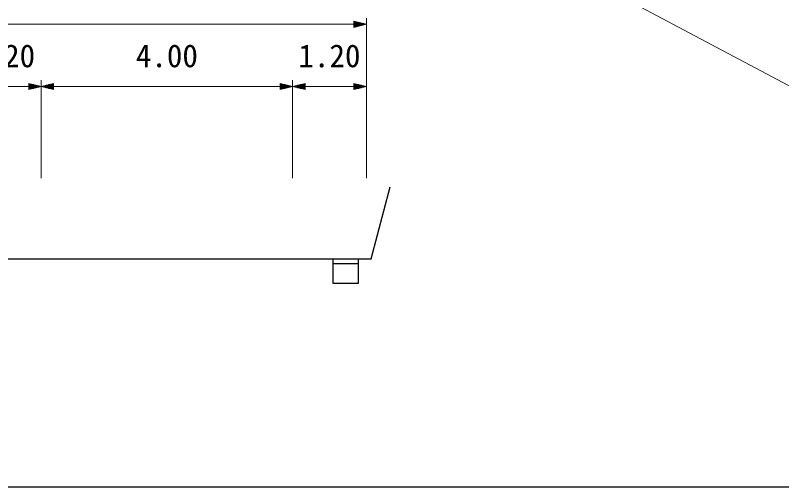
# Model space of a CAD drawing. Units: millimetres, scale not verified. Extents: x 40000 to 680000, y 20000 to 380000.
# Drawn here: x 402743 to 464338, y 205000 to 242898 of the extents above; entities that cross this region are included whole.
import ezdxf
from ezdxf.enums import TextEntityAlignment as Align

# ---------------------------------------------------------------- set-up
doc = ezdxf.new("R2010")
doc.units = ezdxf.units.MM
doc.header["$LTSCALE"] = 1000
for name, color, linetype, lineweight in [('M-BGD', 7, 'Continuous', 25), ('M-STR-HTXT', 7, 'Continuous', 13), ('M-TTL-BAND', 7, 'Continuous', 25)]:
    doc.layers.add(name, color=color, linetype=linetype, lineweight=lineweight)
doc.styles.add('ＭＳ ゴシック', font='')
doc.styles.get('ＭＳ ゴシック').set_extended_font_data('MS Gothic')

msp = doc.modelspace()

# ---------------------------------------------------------------- linework, layer by layer
at = {"layer": 'M-BGD'}
msp.add_line((430318, 222914), (428267, 222914), dxfattribs=at)
for points in [[(393359, 227237), (398757, 223331), (431339, 223331), (432866, 229102)], [(428267, 223331), (428267, 221369), (430318, 221369), (430318, 223331)]]:
    msp.add_lwpolyline(points, dxfattribs=at)
at = {"layer": 'M-STR-HTXT'}
for p, q in [((504578, 216142), (425752, 258068)), ((399855, 242176), (404821, 242176)), ((404821, 242176), (425027, 242176)), ((425027, 242176), (429957, 242176)), ((430957, 242176), (429957, 242426)), ((429957, 242426), (429957, 241926)), ((430157, 242376), (429957, 242376)), ((429957, 242326), (430357, 242326)), ((430557, 242276), (429957, 242276)), ((429957, 242226), (430757, 242226)), ((430957, 242176), (429957, 241926)), ((430957, 242176), (429957, 242176)), ((429957, 242126), (430757, 242126)), ((430557, 242076), (429957, 242076)), ((430957, 229801), (430957, 242676)), ((429957, 242026), (430357, 242026)), ((430157, 241976), (429957, 241976)), ((399855, 237176), (403821, 237176)), ((404821, 237176), (403821, 237426)), ((403821, 237426), (403821, 236926)), ((404021, 237376), (403821, 237376)), ((403821, 237326), (404221, 237326)), ((404421, 237276), (403821, 237276)), ((403821, 237226), (404621, 237226)), ((404821, 237176), (403821, 236926)), ((404821, 237176), (403821, 237176)), ((404821, 229801), (404821, 237676)), ((404821, 237176), (405821, 237426)), ((404821, 237176), (405821, 236926)), ((404821, 237176), (405821, 237176)), ((405821, 237226), (405021, 237226)), ((405221, 237276), (405821, 237276)), ((405821, 237326), (405421, 237326)), ((405621, 237376), (405821, 237376)), ((405821, 236926), (405821, 237426)), ((405821, 237176), (424027, 237176)), ((425027, 237176), (424027, 237426)), ((424027, 237426), (424027, 236926)), ((424227, 237376), (424027, 237376)), ((424027, 237326), (424427, 237326)), ((424627, 237276), (424027, 237276)), ((424027, 237226), (424827, 237226)), ((425027, 237176), (424027, 236926)), ((425027, 237176), (424027, 237176)), ((425027, 229801), (425027, 237676)), ((425027, 237176), (426027, 237426)), ((425027, 237176), (426027, 236926)), ((425027, 237176), (426027, 237176)), ((426027, 237226), (425227, 237226)), ((425427, 237276), (426027, 237276)), ((426027, 237326), (425627, 237326)), ((425827, 237376), (426027, 237376)), ((426027, 236926), (426027, 237426)), ((426027, 237176), (429957, 237176)), ((430957, 237176), (429957, 237426)), ((429957, 237426), (429957, 236926)), ((430157, 237376), (429957, 237376)), ((429957, 237326), (430357, 237326)), ((430557, 237276), (429957, 237276)), ((429957, 237226), (430757, 237226)), ((430957, 237176), (429957, 236926)), ((430957, 237176), (429957, 237176)), ((403821, 237126), (404621, 237126)), ((404421, 237076), (403821, 237076)), ((403821, 237026), (404221, 237026)), ((404021, 236976), (403821, 236976)), ((405821, 237126), (405021, 237126)), ((405221, 237076), (405821, 237076)), ((405821, 237026), (405421, 237026)), ((405621, 236976), (405821, 236976)), ((424027, 237126), (424827, 237126)), ((424627, 237076), (424027, 237076)), ((424027, 237026), (424427, 237026)), ((424227, 236976), (424027, 236976)), ((426027, 237126), (425227, 237126)), ((425427, 237076), (426027, 237076)), ((426027, 237026), (425627, 237026)), ((425827, 236976), (426027, 236976)), ((429957, 237126), (430757, 237126)), ((430557, 237076), (429957, 237076)), ((429957, 237026), (430357, 237026)), ((430157, 236976), (429957, 236976))]:
    msp.add_line(p, q, dxfattribs=at)
msp.add_arc((425954, 181393), 74535, 51.62629, 80.92518, dxfattribs=at)
at = {"layer": 'M-TTL-BAND'}
msp.add_line((40000, 205000), (579000, 205000), dxfattribs=at)

# ---------------------------------------------------------------- texts
at = {"layer": 'M-STR-HTXT', "style": 'ＭＳ ゴシック'}
for s, p in [('1.20', (401838, 238176)), ('4.00', (414924, 238176)), ('1.20', (427992, 238176))]:
    msp.add_text(s, height=1833, dxfattribs=at).set_placement(p, align=Align.BOTTOM_CENTER)

doc.saveas('drawing.dxf')
